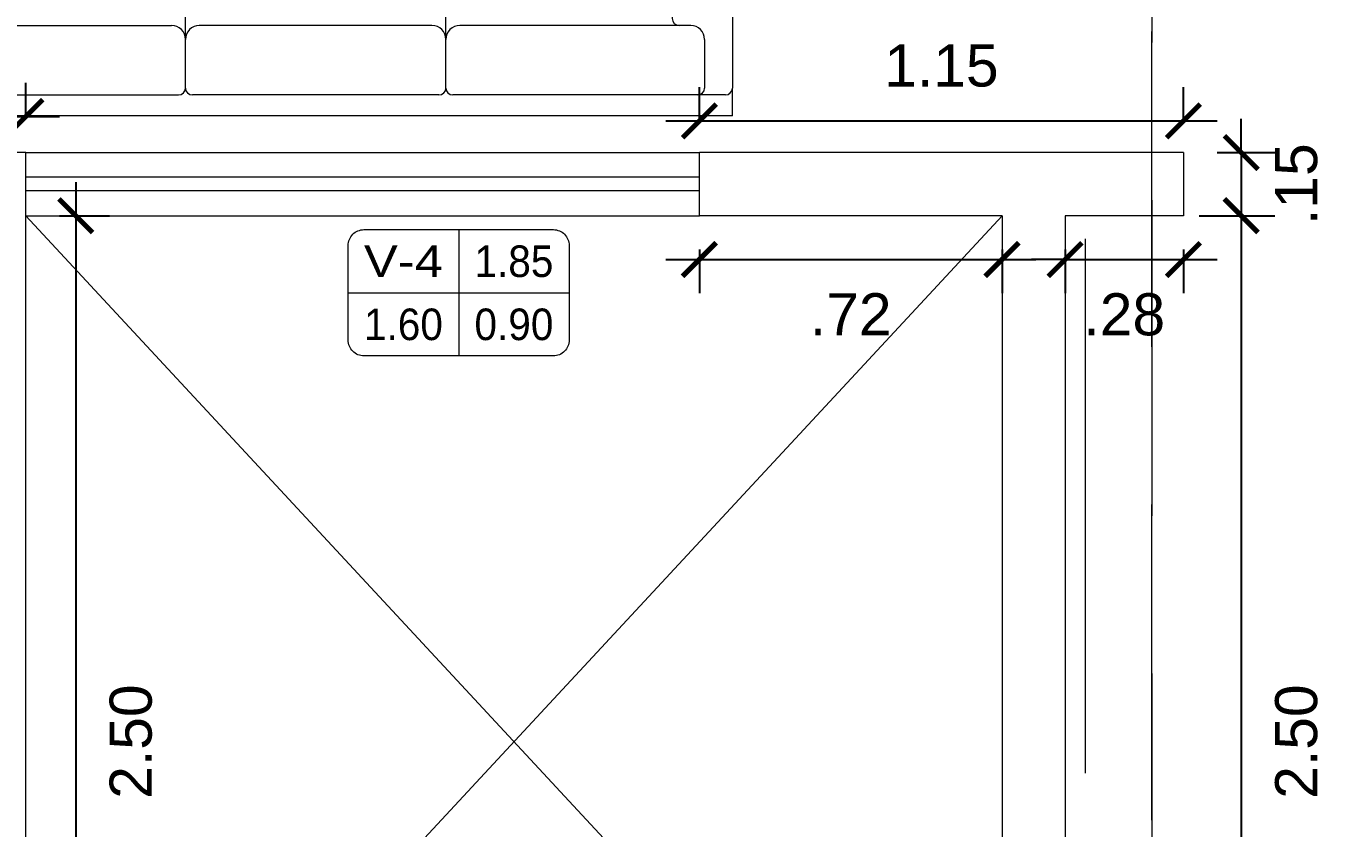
# Model space of a CAD drawing. Header units: millimetres. Extents: x -59 to 123, y 54 to 155.
# Drawn here: x -25.668 to -22.584, y 139.152 to 141.058 of the extents above; entities that cross this region are included whole.
import ezdxf
from ezdxf.enums import TextEntityAlignment as Align

# ---------------------------------------------------------------- set-up
doc = ezdxf.new("R2010")
doc.units = ezdxf.units.MM
for name, pattern in [('ACAD_ISO02W100', [15, 12, -3]), ('CONTINUA', [0]), ('DASHDOT', [25.4, 12.7, -6.35, 0, -6.35]), ('DASHED', [0.75, 0.5, -0.25])]:
    doc.linetypes.add(name, pattern=pattern)
doc.layers.get('0').update_dxf_attribs({"lineweight": 9})
doc.layers.get('Defpoints').update_dxf_attribs({"lineweight": 0})
doc.layers.add('A-COT', color=8, linetype='Continuous')
for name, color, linetype, lineweight in [('DET-CORTE', 86, 'Continuous', 50), ('EJES', 6, 'ACAD_ISO02W100', 5), ('mobiliario', 7, 'Continuous', 0), ('murobajo', 7, 'Continuous', 30), ('MUROS', 7, 'Continuous', 80), ('TEXTOS', 3, 'Continuous', 0), ('VENTANA BAJA', 150, 'Continuous', 20), ('VIDRIO', 7, 'Continuous', 5)]:
    doc.layers.add(name, color=color, linetype=linetype, lineweight=lineweight)
doc.styles.add('ARIAL', font='arial.ttf')
doc.styles.add('S', font='romand.shx')
doc.styles.add('style1', font='arial.ttf', dxfattribs={"height": 0.1})
doc.dimstyles.new('luis1', dxfattribs={"dimtxt": 0.1, "dimasz": 0.08, "dimexe": 0.08, "dimexo": 0.08, "dimgap": 0.08, "dimtad": 2, "dimzin": 4, "dimdsep": 46, "dimtxsty": 'style1', "dimblk": 'ARCHTICK', "dimcen": 2, "dimdle": 0.08, "dimclrd": 256, "dimclre": 256, "dimclrt": 256, "dimadec": 0, "dimazin": 1, "dimtfac": 1, "dimtix": 1, "dimtmove": 0, "dimatfit": 3, "dimfxl": 1, "dimtolj": 1, "dimarcsym": 0})

# ---------------------------------------------------------------- blocks, each defined once
blk = doc.blocks.new('juy')
at = {"layer": 'mobiliario'}
for p, q in [((290.0067, 88.1042), (290.0067, 88.0382)), ((290.0067, 88.1042), (291.9867, 88.1042)), ((291.9867, 88.1042), (291.9867, 88.0382)), ((290.0232, 88.0547), (290.0892, 88.0547)), ((290.0892, 88.0547), (290.6708, 88.0547)), ((290.7038, 88.0547), (291.2896, 88.0547)), ((291.9042, 88.0547), (291.3226, 88.0547)), ((291.9702, 88.0547), (291.9042, 88.0547)), ((290.0067, 87.3947), (290.0067, 88.0382)), ((290.0727, 87.9227), (290.0727, 88.0382)), ((290.6873, 88.0382), (290.6873, 87.9227)), ((291.3061, 88.0382), (291.3061, 87.9227)), ((291.3061, 88.0382), (291.3061, 87.9227)), ((291.9207, 87.9227), (291.9207, 88.0382)), ((291.9867, 87.3947), (291.9867, 88.0382)), ((290.6873, 87.9227), (290.6873, 87.3947)), ((290.6873, 87.9227), (290.6873, 87.3947)), ((291.3061, 87.9227), (291.3061, 87.3947)), ((291.3061, 87.9227), (291.3061, 87.3947)), ((290.1057, 87.8897), (290.6543, 87.8897)), ((290.1494, 87.4586), (290.1494, 87.8732)), ((290.7203, 87.8897), (291.2731, 87.8897)), ((291.8877, 87.8897), (291.3391, 87.8897)), ((291.844, 87.4586), (291.844, 87.8732)), ((290.1164, 87.4256), (290.0397, 87.4256)), ((291.877, 87.4256), (291.9537, 87.4256)), ((290.6543, 87.3617), (290.0397, 87.3617)), ((291.2731, 87.3617), (290.7203, 87.3617)), ((291.3391, 87.3617), (291.7887, 87.3617)), ((291.7887, 87.3617), (291.9537, 87.3617))]:
    blk.add_line(p, q, dxfattribs=at)
for centre, radius, start, end in [((290.0232, 88.0382), 0.0165, 90, 180), ((290.0892, 88.0382), 0.0165, 90, 180), ((290.6708, 88.0382), 0.0165, 0, 90), ((290.7038, 88.0382), 0.0165, 90, 180), ((291.2896, 88.0382), 0.0165, 0, 90), ((291.3226, 88.0382), 0.0165, 90, 180), ((291.9042, 88.0382), 0.0165, 0, 90), ((291.9702, 88.0382), 0.0165, 0, 90), ((290.1057, 87.9227), 0.033, 180, 270), ((290.6543, 87.9227), 0.033, 270, 0), ((290.7203, 87.9227), 0.033, 180, 270), ((291.2731, 87.9227), 0.033, 270, 0), ((291.3391, 87.9227), 0.033, 180, 270), ((291.8877, 87.9227), 0.033, 270, 0), ((290.1329, 87.8732), 0.0165, 0, 90), ((291.8605, 87.8732), 0.0165, 90, 180), ((290.0397, 87.4586), 0.033, 180, 270), ((290.1164, 87.4586), 0.033, 270, 0), ((291.877, 87.4586), 0.033, 180, 270), ((291.9537, 87.4586), 0.033, 270, 0), ((290.0397, 87.3947), 0.033, 180, 270), ((290.6543, 87.3947), 0.033, 270, 0), ((290.7203, 87.3947), 0.033, 180, 270), ((291.2731, 87.3947), 0.033, 270, 0), ((291.3391, 87.3947), 0.033, 180, 270), ((291.9537, 87.3947), 0.033, 270, 0)]:
    blk.add_arc(centre, radius, start, end, dxfattribs=at)
blk = doc.blocks.new('CUADROVANOS3')
blk.add_lwpolyline([(-0.2625, -0.1125), (-0.2625, 0.1125, -0.414214), (-0.225, 0.15), (0.225, 0.15, -0.414214), (0.2625, 0.1125), (0.2625, -0.1125, -0.414214), (0.225, -0.15), (-0.225, -0.15, -0.414214)], format="xyb", close=True)
for points in [[(0, 0.15), (0, -0.15)], [(-0.2625, 0), (0.2625, 0)]]:
    blk.add_lwpolyline(points)
at = {"layer": 'TEXTOS', "style": 'S', "flags": 8}
for tag, width, p, p2 in [('CODIGO', 1.029412, (-0.225, 0.0375), (-0.0375, 0.0375)), ('ALFEIZAR', 0.739437, (0.0375, 0.0375), (0.225, 0.0375)), ('ANCHO', 0.772059, (-0.225, -0.1125), (-0.0375, -0.1125)), ('ALTO', 0.772059, (0.0375, -0.1125), (0.225, -0.1125))]:
    blk.add_attdef(tag, text='', height=0.075, dxfattribs=dict(at, width=width)).set_placement(p, p2, align=Align.FIT)
blk = doc.blocks.new('_ArchTick')
at = {"color": 0, "linetype": 'ByBlock', "const_width": 0.15}
blk.add_lwpolyline([(-0.5, -0.5), (0.5, 0.5)], dxfattribs=at)
blk = doc.blocks.new('*D441')
at = {"layer": 'A-COT', "linetype": 'Continuous', "lineweight": -2, "transparency": 16777216}
for p, q in [((-25.5499, 140.6873), (-25.5499, 138.0273)), ((-25.5883, 140.6073), (-25.4699, 140.6073)), ((-25.5883, 138.1073), (-25.4699, 138.1073))]:
    blk.add_line(p, q, dxfattribs=at)
at = {"layer": 'Defpoints', "color": 0, "linetype": 'CONTINUA', "transparency": 16777216}
for p in [(-25.6683, 140.6073), (-25.6683, 138.1073), (-25.5499, 138.1073)]:
    blk.add_point(p, dxfattribs=at)
at = {"layer": 'A-COT', "linetype": 'CONTINUA', "lineweight": -2, "transparency": 16777216, "xscale": 0.08, "yscale": 0.08, "zscale": 0.08}
for p, rotation in [((-25.5499, 140.6073), 90), ((-25.5499, 138.1073), 270)]:
    blk.add_blockref('_ArchTick', p, dxfattribs=dict(at, rotation=rotation))
at = {"layer": 'A-COT', "linetype": 'CONTINUA', "lineweight": 5, "transparency": 16777216, "insert": (-25.4188, 139.3573), "char_height": 0.1, "attachment_point": 5, "rotation": 90, "style": 'style1'}
blk.add_mtext('\\A1;2.50', dxfattribs=at)
blk = doc.blocks.new('*D442')
at = {"layer": 'A-COT', "linetype": 'Continuous', "lineweight": -2, "transparency": 16777216}
for p, q in [((-26.9183, 140.8373), (-26.9183, 140.9234)), ((-25.6683, 140.8373), (-25.6683, 140.9234)), ((-26.9983, 140.8434), (-25.5883, 140.8434))]:
    blk.add_line(p, q, dxfattribs=at)
at = {"layer": 'Defpoints', "color": 0, "linetype": 'CONTINUA', "transparency": 16777216}
for p in [(-25.6683, 140.8434), (-26.9183, 140.7573), (-25.6683, 140.7573)]:
    blk.add_point(p, dxfattribs=at)
at = {"layer": 'A-COT', "linetype": 'CONTINUA', "lineweight": -2, "transparency": 16777216, "xscale": 0.08, "yscale": 0.08, "zscale": 0.08, "rotation": 180}
blk.add_blockref('_ArchTick', (-26.9183, 140.8434), dxfattribs=at)
at = {"layer": 'A-COT', "linetype": 'CONTINUA', "lineweight": -2, "transparency": 16777216, "xscale": 0.08, "yscale": 0.08, "zscale": 0.08}
blk.add_blockref('_ArchTick', (-25.6683, 140.8434), dxfattribs=at)
at = {"layer": 'A-COT', "linetype": 'CONTINUA', "lineweight": 5, "transparency": 16777216, "insert": (-26.2933, 140.9744), "char_height": 0.1, "attachment_point": 5, "style": 'style1'}
blk.add_mtext('\\A1;1.25', dxfattribs=at)
blk = doc.blocks.new('*D443')
at = {"layer": 'A-COT', "linetype": 'Continuous', "lineweight": -2, "transparency": 16777216}
for p, q in [((-24.0683, 140.8326), (-24.0683, 140.9126)), ((-22.9183, 140.8326), (-22.9183, 140.9126)), ((-24.1483, 140.8326), (-22.8383, 140.8326))]:
    blk.add_line(p, q, dxfattribs=at)
at = {"layer": 'Defpoints', "color": 0, "linetype": 'CONTINUA', "transparency": 16777216}
for p in [(-22.9183, 140.8326), (-24.0683, 140.7573), (-22.9183, 140.7573)]:
    blk.add_point(p, dxfattribs=at)
at = {"layer": 'A-COT', "linetype": 'CONTINUA', "lineweight": -2, "transparency": 16777216, "xscale": 0.08, "yscale": 0.08, "zscale": 0.08, "rotation": 180}
blk.add_blockref('_ArchTick', (-24.0683, 140.8326), dxfattribs=at)
at = {"layer": 'A-COT', "linetype": 'CONTINUA', "lineweight": -2, "transparency": 16777216, "xscale": 0.08, "yscale": 0.08, "zscale": 0.08}
blk.add_blockref('_ArchTick', (-22.9183, 140.8326), dxfattribs=at)
at = {"layer": 'A-COT', "linetype": 'CONTINUA', "lineweight": 5, "transparency": 16777216, "insert": (-23.4933, 140.9636), "char_height": 0.1, "attachment_point": 5, "style": 'style1'}
blk.add_mtext('\\A1;1.15', dxfattribs=at)
blk = doc.blocks.new('*D444')
at = {"layer": 'A-COT', "linetype": 'Continuous', "lineweight": -2, "transparency": 16777216}
for p, q in [((-22.7809, 140.6873), (-22.7809, 138.0273)), ((-22.8809, 140.6073), (-22.7009, 140.6073)), ((-22.8809, 138.1073), (-22.7009, 138.1073))]:
    blk.add_line(p, q, dxfattribs=at)
at = {"layer": 'Defpoints', "color": 0, "linetype": 'CONTINUA', "transparency": 16777216}
for p in [(-23.1993, 140.6073), (-23.1993, 138.1073), (-22.7809, 138.1073)]:
    blk.add_point(p, dxfattribs=at)
at = {"layer": 'A-COT', "linetype": 'CONTINUA', "lineweight": -2, "transparency": 16777216, "xscale": 0.08, "yscale": 0.08, "zscale": 0.08}
for p, rotation in [((-22.7809, 140.6073), 90), ((-22.7809, 138.1073), 270)]:
    blk.add_blockref('_ArchTick', p, dxfattribs=dict(at, rotation=rotation))
at = {"layer": 'A-COT', "linetype": 'CONTINUA', "lineweight": 5, "transparency": 16777216, "insert": (-22.6498, 139.3573), "char_height": 0.1, "attachment_point": 5, "rotation": 90, "style": 'style1'}
blk.add_mtext('\\A1;2.50', dxfattribs=at)
blk = doc.blocks.new('*D445')
at = {"layer": 'A-COT', "linetype": 'Continuous', "lineweight": -2, "transparency": 16777216}
for p, q in [((-22.7809, 140.7573), (-22.7809, 140.8373)), ((-22.8383, 140.7573), (-22.7009, 140.7573)), ((-22.7809, 140.7573), (-22.7809, 140.6073)), ((-22.8383, 140.6073), (-22.7009, 140.6073)), ((-22.7809, 140.6073), (-22.7809, 140.5273))]:
    blk.add_line(p, q, dxfattribs=at)
at = {"layer": 'Defpoints', "color": 0, "linetype": 'CONTINUA', "transparency": 16777216}
for p in [(-22.9183, 140.7573), (-22.9183, 140.6073), (-22.7809, 140.6073)]:
    blk.add_point(p, dxfattribs=at)
at = {"layer": 'A-COT', "linetype": 'CONTINUA', "lineweight": -2, "transparency": 16777216, "xscale": 0.08, "yscale": 0.08, "zscale": 0.08}
for p, rotation in [((-22.7809, 140.7573), 270), ((-22.7809, 140.6073), 90)]:
    blk.add_blockref('_ArchTick', p, dxfattribs=dict(at, rotation=rotation))
at = {"layer": 'A-COT', "linetype": 'CONTINUA', "lineweight": 5, "transparency": 16777216, "insert": (-22.6498, 140.6823), "char_height": 0.1, "attachment_point": 5, "rotation": 90, "style": 'style1'}
blk.add_mtext('\\A1;.15', dxfattribs=at)
blk = doc.blocks.new('*D493')
at = {"layer": 'A-COT', "linetype": 'Continuous', "lineweight": -2, "transparency": 16777216}
for p, q in [((-24.0683, 140.5273), (-24.0683, 140.4232)), ((-23.3493, 140.5273), (-23.3493, 140.4232)), ((-24.1483, 140.5032), (-23.2693, 140.5032))]:
    blk.add_line(p, q, dxfattribs=at)
at = {"layer": 'Defpoints', "color": 0, "linetype": 'CONTINUA', "transparency": 16777216}
for p in [(-24.0683, 140.6073), (-23.3493, 140.6073), (-23.3493, 140.5032)]:
    blk.add_point(p, dxfattribs=at)
at = {"layer": 'A-COT', "linetype": 'CONTINUA', "lineweight": -2, "transparency": 16777216, "xscale": 0.08, "yscale": 0.08, "zscale": 0.08, "rotation": 180}
blk.add_blockref('_ArchTick', (-24.0683, 140.5032), dxfattribs=at)
at = {"layer": 'A-COT', "linetype": 'CONTINUA', "lineweight": -2, "transparency": 16777216, "xscale": 0.08, "yscale": 0.08, "zscale": 0.08}
blk.add_blockref('_ArchTick', (-23.3493, 140.5032), dxfattribs=at)
at = {"layer": 'A-COT', "linetype": 'CONTINUA', "lineweight": 5, "transparency": 16777216, "insert": (-23.7088, 140.373), "char_height": 0.1, "attachment_point": 5, "style": 'style1'}
blk.add_mtext('\\A1;.72', dxfattribs=at)
blk = doc.blocks.new('*D494')
at = {"layer": 'A-COT', "linetype": 'Continuous', "lineweight": -2, "transparency": 16777216}
for p, q in [((-23.1993, 140.5273), (-23.1993, 140.4232)), ((-22.9183, 140.5273), (-22.9183, 140.4232)), ((-23.1993, 140.5032), (-23.2793, 140.5032)), ((-23.1993, 140.5032), (-22.9183, 140.5032)), ((-22.9183, 140.5032), (-22.8383, 140.5032))]:
    blk.add_line(p, q, dxfattribs=at)
at = {"layer": 'Defpoints', "color": 0, "linetype": 'CONTINUA', "transparency": 16777216}
for p in [(-23.1993, 140.6073), (-22.9183, 140.6073), (-22.9183, 140.5032)]:
    blk.add_point(p, dxfattribs=at)
at = {"layer": 'A-COT', "linetype": 'CONTINUA', "lineweight": -2, "transparency": 16777216, "xscale": 0.08, "yscale": 0.08, "zscale": 0.08}
blk.add_blockref('_ArchTick', (-23.1993, 140.5032), dxfattribs=at)
at = {"layer": 'A-COT', "linetype": 'CONTINUA', "lineweight": -2, "transparency": 16777216, "xscale": 0.08, "yscale": 0.08, "zscale": 0.08, "rotation": 180}
blk.add_blockref('_ArchTick', (-22.9183, 140.5032), dxfattribs=at)
at = {"layer": 'A-COT', "linetype": 'CONTINUA', "lineweight": 5, "transparency": 16777216, "insert": (-23.0588, 140.3722), "char_height": 0.1, "attachment_point": 5, "style": 'style1'}
blk.add_mtext('\\A1;.28', dxfattribs=at)

msp = doc.modelspace()

# ---------------------------------------------------------------- linework, layer by layer
at = {"layer": 'DET-CORTE', "linetype": 'DASHDOT', "lineweight": 5, "ltscale": 0.1}
msp.add_line((-23.1521, 151.1124), (-23.1521, 130.3989), dxfattribs=at)
at = {"layer": 'EJES', "linetype": 'DASHED', "lineweight": 5, "ltscale": 1.5}
for p, q in [((-22.9933, 151.8941), (-22.9933, 130.7352)), ((-22.9933, 151.8941), (-22.9933, 130.7352)), ((-22.9933, 130.1705), (-22.9933, 151.3293)), ((-22.9933, 130.1705), (-22.9933, 151.3293))]:
    msp.add_line(p, q, dxfattribs=at)
at = {"layer": 'mobiliario', "lineweight": 5, "ltscale": 0.3}
for p, q in [((-25.6683, 140.6073), (-23.3493, 138.1073)), ((-25.6683, 138.1073), (-23.3493, 140.6073))]:
    msp.add_line(p, q, dxfattribs=at)
at = {"layer": 'murobajo', "lineweight": 5}
for p, q in [((-25.6683, 140.7573), (-24.0683, 140.7573)), ((-25.6683, 140.6073), (-24.0683, 140.6073))]:
    msp.add_line(p, q, dxfattribs=at)
at = {"layer": 'MUROS', "linetype": 'CONTINUA', "lineweight": 5}
for p, q in [((-25.6683, 140.7573), (-26.9183, 140.7573)), ((-22.9183, 140.7573), (-24.0683, 140.7573)), ((-24.0683, 140.6073), (-24.0683, 140.7573)), ((-22.9183, 140.7573), (-22.9183, 140.6073)), ((-23.3493, 140.6073), (-24.0683, 140.6073)), ((-23.3493, 140.6073), (-23.3493, 138.1073)), ((-22.9183, 140.6073), (-23.1993, 140.6073))]:
    msp.add_line(p, q, dxfattribs=at)
at = {"layer": 'MUROS', "lineweight": 5}
for p, q in [((-25.6683, 138.1073), (-25.6683, 140.7573)), ((-23.1993, 140.6073), (-23.1993, 138.1073))]:
    msp.add_line(p, q, dxfattribs=at)
at = {"layer": 'VENTANA BAJA', "lineweight": 5}
for p, q in [((-25.6683, 140.6998), (-24.0683, 140.6998)), ((-25.6683, 140.6673), (-24.0683, 140.6673))]:
    msp.add_line(p, q, dxfattribs=at)

# ---------------------------------------------------------------- block references
at = {"layer": 'mobiliario', "lineweight": 5, "rotation": 180}
msp.add_blockref('juy', (266.0167, 228.949), dxfattribs=at)
at = {"layer": 'VIDRIO', "lineweight": 5, "ltscale": 0.25}
ref = msp.add_blockref('CUADROVANOS3', (-24.6402, 140.4241), dxfattribs=at)
ref.add_attrib('CODIGO', 'V-4', dxfattribs={"layer": 'TEXTOS', "color": 2, "height": 0.075, "style": 'ARIAL', "width": 1.149984, "flags": 8}).set_placement((-24.8652, 140.4616), (-24.6777, 140.4616), align=Align.FIT)
ref.add_attrib('ALTO', '0.90', dxfattribs={"layer": 'TEXTOS', "color": 2, "height": 0.075, "style": 'ARIAL', "width": 0.919468, "flags": 8}).set_placement((-24.6027, 140.3116), (-24.4152, 140.3116), align=Align.FIT)
ref.add_attrib('ANCHO', '1.60', dxfattribs={"layer": 'TEXTOS', "color": 2, "height": 0.075, "style": 'ARIAL', "width": 0.919468, "flags": 8}).set_placement((-24.8652, 140.3116), (-24.6777, 140.3116), align=Align.FIT)
ref.add_attrib('ALFEIZAR', '1.85', dxfattribs={"layer": 'TEXTOS', "color": 2, "height": 0.075, "style": 'ARIAL', "width": 0.919468, "flags": 8}).set_placement((-24.6027, 140.4616), (-24.4152, 140.4616), align=Align.FIT)

# ---------------------------------------------------------------- dimensions: what is measured, and where the dimension line sits
at = {"layer": 'A-COT', "linetype": 'CONTINUA', "lineweight": 5}
for base, p1, p2, picture, middle in [((-25.6683, 140.8434), (-26.9183, 140.7573), (-25.6683, 140.7573), '*D442', (-26.2933, 140.9744)), ((-22.9183, 140.8326), (-24.0683, 140.7573), (-22.9183, 140.7573), '*D443', (-23.4933, 140.9636)), ((-23.3493, 140.5032), (-24.0683, 140.6073), (-23.3493, 140.6073), '*D493', (-23.7088, 140.373)), ((-22.9183, 140.5032), (-23.1993, 140.6073), (-22.9183, 140.6073), '*D494', (-23.0588, 140.3722))]:
    dim = msp.add_linear_dim(base=base, p1=p1, p2=p2, dimstyle='luis1', override={"dimfxl": 0.1, "dimfxlon": 1, "dimarcsym": 2}, dxfattribs=at)
    dim.commit()
    dim.dimension.update_dxf_attribs({"geometry": picture, "text_midpoint": middle})
for base, p1, p2, picture, middle in [((-22.7809, 140.6073), (-22.9183, 140.7573), (-22.9183, 140.6073), '*D445', (-22.6498, 140.6823)), ((-25.5499, 138.1073), (-25.6683, 140.6073), (-25.6683, 138.1073), '*D441', (-25.4188, 139.3573)), ((-22.7809, 138.1073), (-23.1993, 140.6073), (-23.1993, 138.1073), '*D444', (-22.6498, 139.3573))]:
    dim = msp.add_linear_dim(base=base, p1=p1, p2=p2, angle=90, dimstyle='luis1', override={"dimfxl": 0.1, "dimfxlon": 1, "dimarcsym": 2}, dxfattribs=at)
    dim.commit()
    dim.dimension.update_dxf_attribs({"geometry": picture, "text_midpoint": middle})

doc.saveas('drawing.dxf')
